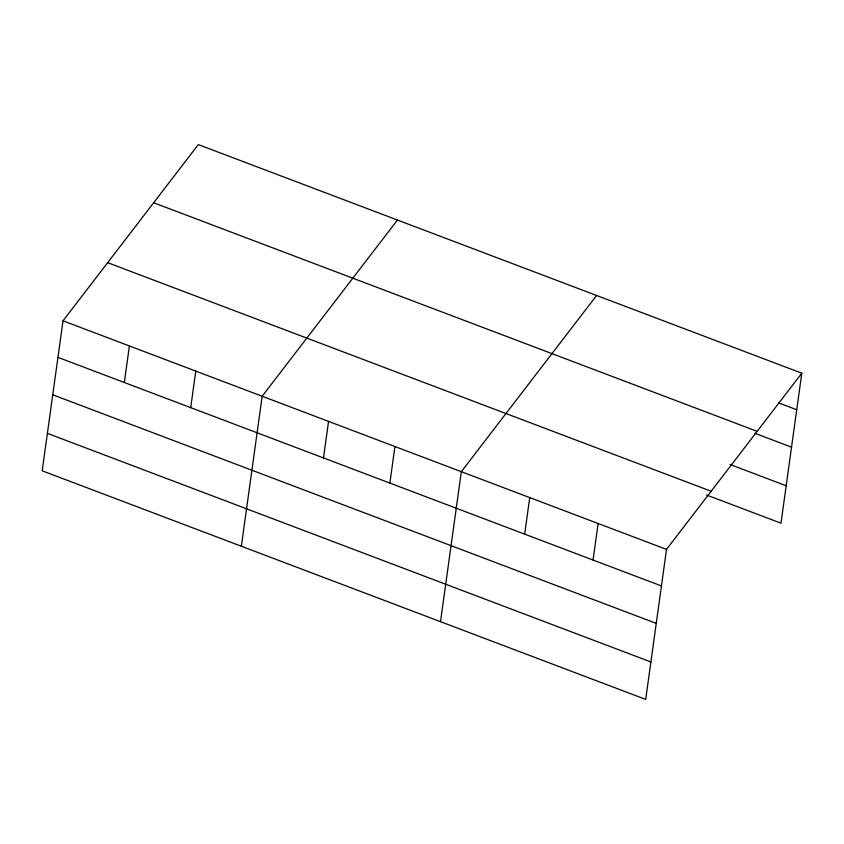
<?xml version="1.0" encoding="UTF-8"?>
<svg xmlns="http://www.w3.org/2000/svg" width="844" height="844" viewBox="0 0 844 844"><rect width="100%" height="100%" fill="white"/><g stroke="black" fill="none" stroke-linecap="round" stroke-linejoin="round"><path stroke-width="1.27" d="M63.015 320.815L42.2 470.804L645.702 699.402L666.517 549.402L801.8 373.196L198.298 144.598L63.015 320.815L666.517 549.402M124.332 382.49L129.396 345.956M190.712 407.641L195.787 371.096M241.352 546.237L262.167 396.247L397.45 220.041M323.484 457.933L328.559 421.388M389.875 483.074L394.939 446.539M440.515 621.68L461.33 471.68L596.613 295.474M524.651 534.125L529.726 497.591M593.047 560.036L598.122 523.502M801.8 373.196L780.985 523.185L706.481 494.974M778.411 402.799L796.725 409.73M153.65 202.75L757.152 431.347M754.895 433.299L791.535 447.172M729.997 464.464L786.186 485.754M107.652 262.663L711.165 491.25M57.941 357.35L661.453 585.947M52.75 394.792L656.252 623.378M47.391 433.362L650.903 661.96"/></g></svg>
